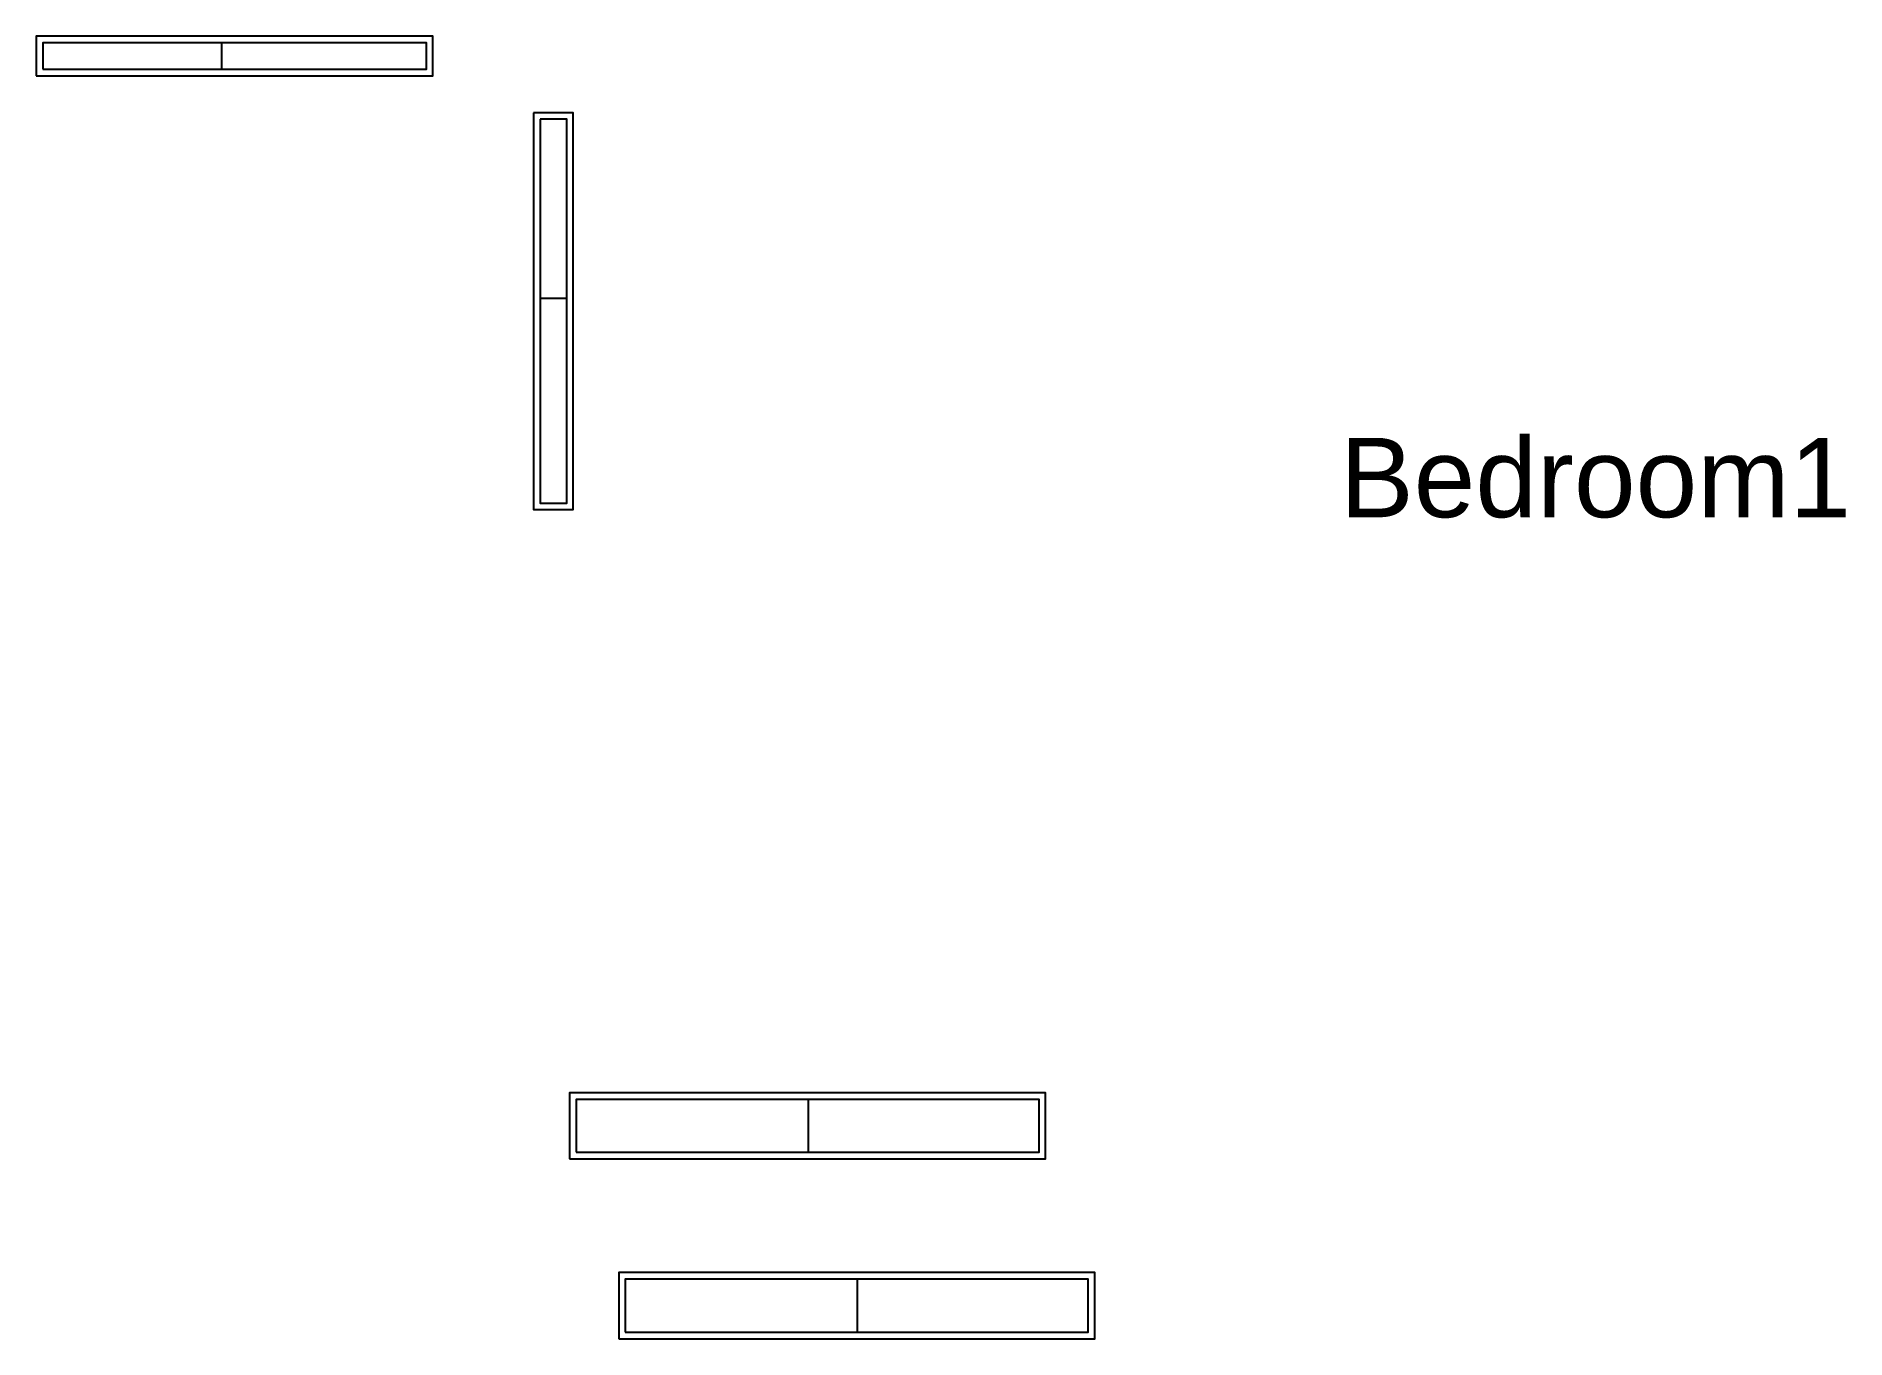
# Model space of a CAD drawing. Header units: inches. Extents: x 17 to 575, y 34 to 1431.
# Drawn here: x 105 to 378.6, y 1234.3 to 1431.1 of the extents above.
import ezdxf

# ---------------------------------------------------------------- set-up
doc = ezdxf.new("R2010")
doc.units = ezdxf.units.IN
doc.header["$MEASUREMENT"] = 0
doc.layers.add('TEXT', color=4, linetype='Continuous')
doc.layers.add('Window', color=30, linetype='Continuous')
doc.styles.get("Standard").update_dxf_attribs({"font": 'arial.ttf'})

# ---------------------------------------------------------------- blocks, each defined once
blk = doc.blocks.new('window1')
at = {"layer": 'Window'}
for points in [[(-697.46, 415.13), (-637.46, 415.13), (-637.46, 421.13), (-697.46, 421.13)], [(-696.46, 416.13), (-638.46, 416.13), (-638.46, 420.13), (-696.46, 420.13)]]:
    blk.add_lwpolyline(points, close=True, dxfattribs=at)
for points in [[(-669.41, 421.13), (-697.46, 421.13)], [(-669.41, 416.13), (-669.41, 420.13)], [(-697.46, 415.13), (-669.41, 415.13)]]:
    blk.add_lwpolyline(points, dxfattribs=at)
blk = doc.blocks.new('window2')
at = {"layer": 'Window'}
for points in [[(-72, 0), (0, 0), (0, 10), (-72, 10)], [(-71, 1), (-1, 1), (-1, 9), (-71, 9)]]:
    blk.add_lwpolyline(points, close=True, dxfattribs=at)
for points in [[(-35.88, 10), (-72, 10)], [(-35.88, 1), (-35.88, 9)], [(-72, 0), (-35.88, 0)]]:
    blk.add_lwpolyline(points, dxfattribs=at)

msp = doc.modelspace()

# ---------------------------------------------------------------- block references
at = {"layer": 'Window'}
for name, p in [('window1', (802.42, 1010.01)), ('window2', (257.6, 1261.44)), ('window2', (265.04, 1234.26))]:
    msp.add_blockref(name, p, dxfattribs=at)
at = {"layer": 'Window', "rotation": 270}
msp.add_blockref('window1', (-234.95, 722.12), dxfattribs=at)

# ---------------------------------------------------------------- texts
at = {"layer": 'TEXT', "insert": (302.08, 1370.43), "char_height": 12, "attachment_point": 1}
msp.add_mtext_dynamic_manual_height_columns('Bedroom1', width=449.7601, gutter_width=1, heights=[0], dxfattribs=at)

doc.saveas('drawing.dxf')
